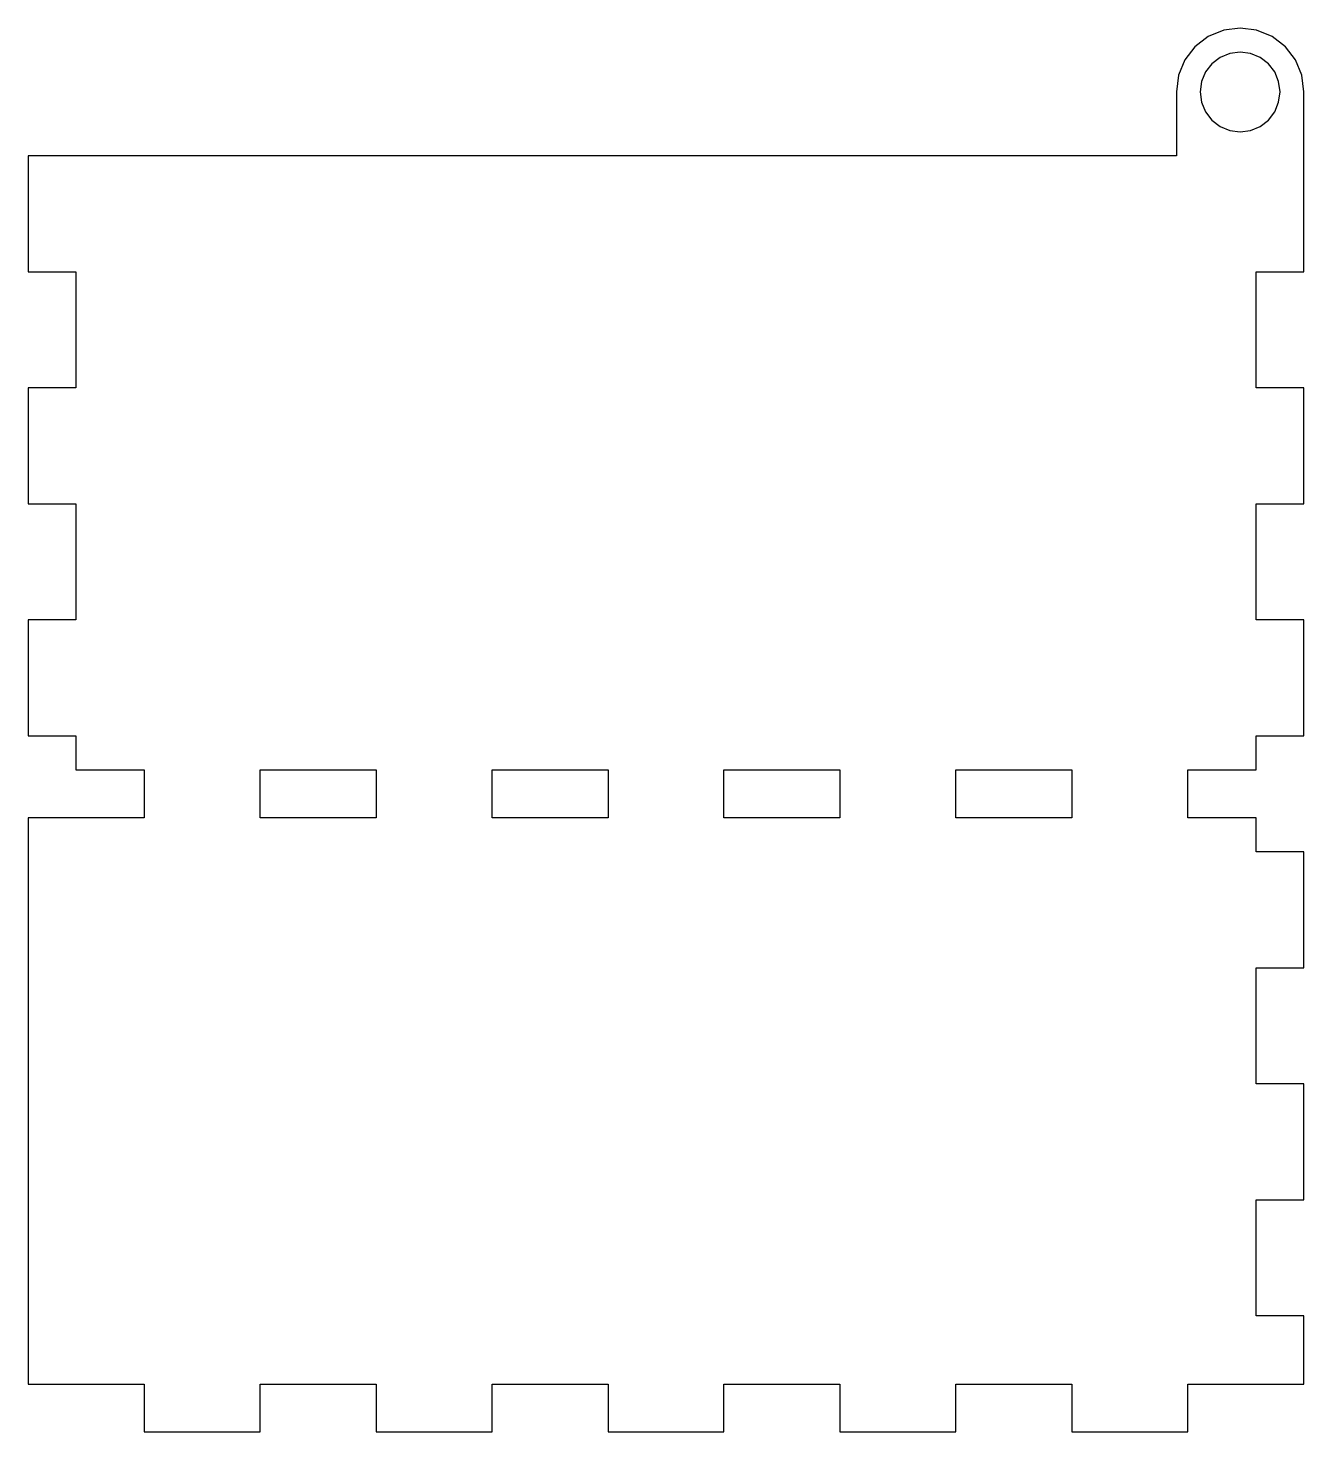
# Model space of a CAD drawing. Extents: x -85 to 2, y 0 to 318.
# Drawn here: x -85.3 to 0, y 0 to 93.9 of the extents above.
import ezdxf

# ---------------------------------------------------------------- set-up
doc = ezdxf.new("R2010")
doc.units = 0

msp = doc.modelspace()

# ---------------------------------------------------------------- linework, layer by layer
at = {"layer": 'Layer 1'}
for p, q in [((-4.266665, 93.86686), (-5.362049, 93.723954)), ((-4.266665, 93.86686), (-5.362049, 93.723954)), ((-3.171281, 93.723954), (-4.266665, 93.86686)), ((-3.171281, 93.723954), (-4.266665, 93.86686)), ((-6.399995, 93.295236), (-7.290249, 92.610707)), ((-6.399995, 93.295236), (-7.290249, 92.610707)), ((-5.362049, 93.723954), (-6.399995, 93.295236)), ((-5.362049, 93.723954), (-6.399995, 93.295236)), ((-2.133335, 93.295236), (-3.171281, 93.723954)), ((-2.133335, 93.295236), (-3.171281, 93.723954)), ((-1.243081, 92.610707), (-2.133335, 93.295236)), ((-1.243081, 92.610707), (-2.133335, 93.295236)), ((-7.290249, 92.610707), (-7.961701, 91.73353)), ((-7.290249, 92.610707), (-7.961701, 91.73353)), ((-4.951279, 92.177544), (-5.599995, 91.909595)), ((-4.951279, 92.177544), (-5.599995, 91.909595)), ((-4.266665, 92.26686), (-4.951279, 92.177544)), ((-4.266665, 92.26686), (-4.951279, 92.177544)), ((-3.582051, 92.177544), (-4.266665, 92.26686)), ((-3.582051, 92.177544), (-4.266665, 92.26686)), ((-2.933335, 91.909595), (-3.582051, 92.177544)), ((-2.933335, 91.909595), (-3.582051, 92.177544)), ((-0.571628, 91.73353), (-1.243081, 92.610707)), ((-0.571628, 91.73353), (-1.243081, 92.610707)), ((-7.961701, 91.73353), (-8.385633, 90.713447)), ((-7.961701, 91.73353), (-8.385633, 90.713447)), ((-6.156403, 91.481765), (-6.57606, 90.93353)), ((-6.156403, 91.481765), (-6.57606, 90.93353)), ((-5.599995, 91.909595), (-6.156403, 91.481765)), ((-5.599995, 91.909595), (-6.156403, 91.481765)), ((-2.376927, 91.481765), (-2.933335, 91.909595)), ((-2.376927, 91.481765), (-2.933335, 91.909595)), ((-1.957269, 90.93353), (-2.376927, 91.481765)), ((-1.957269, 90.93353), (-2.376927, 91.481765)), ((-0.147695, 90.713447), (-0.571628, 91.73353)), ((-0.147695, 90.713447), (-0.571628, 91.73353)), ((-8.385633, 90.713447), (-8.533325, 89.6002)), ((-8.385633, 90.713447), (-8.533325, 89.6002)), ((-6.841017, 90.295979), (-6.933325, 89.6002)), ((-6.841017, 90.295979), (-6.933325, 89.6002)), ((-6.57606, 90.93353), (-6.841017, 90.295979)), ((-6.57606, 90.93353), (-6.841017, 90.295979)), ((-1.692311, 90.295979), (-1.957269, 90.93353)), ((-1.692311, 90.295979), (-1.957269, 90.93353)), ((-1.6, 89.6002), (-1.692311, 90.295979)), ((-1.6, 89.6002), (-1.692311, 90.295979)), ((0, 89.6002), (-0.147695, 90.713447)), ((0, 89.6002), (-0.147695, 90.713447)), ((-8.533325, 89.6002), (-8.53333, 85.3335)), ((-8.533325, 89.6002), (-8.53333, 85.3335)), ((-6.933325, 89.6002), (-6.841016, 88.904421)), ((-6.933325, 89.6002), (-6.841016, 88.904421)), ((-1.69231, 88.904421), (-1.600002, 89.6002)), ((-1.69231, 88.904421), (-1.600002, 89.6002)), ((-1.600002, 89.6002), (-1.6, 89.6002)), ((-1.600002, 89.6002), (-1.6, 89.6002)), ((0, 77.5759), (0, 89.6002)), ((0, 77.5759), (0, 89.6002)), ((-6.841016, 88.904421), (-6.576058, 88.26687)), ((-6.841016, 88.904421), (-6.576058, 88.26687)), ((-6.576058, 88.26687), (-6.156401, 87.718635)), ((-6.576058, 88.26687), (-6.156401, 87.718635)), ((-2.376924, 87.718635), (-1.957267, 88.26687)), ((-2.376924, 87.718635), (-1.957267, 88.26687)), ((-1.957267, 88.26687), (-1.69231, 88.904421)), ((-1.957267, 88.26687), (-1.69231, 88.904421)), ((-6.156401, 87.718635), (-5.599993, 87.290805)), ((-6.156401, 87.718635), (-5.599993, 87.290805)), ((-2.933333, 87.290805), (-2.376924, 87.718635)), ((-2.933333, 87.290805), (-2.376924, 87.718635)), ((-5.599993, 87.290805), (-4.951277, 87.022856)), ((-5.599993, 87.290805), (-4.951277, 87.022856)), ((-4.951277, 87.022856), (-4.266663, 86.93354)), ((-4.951277, 87.022856), (-4.266663, 86.93354)), ((-4.266663, 86.93354), (-3.582048, 87.022856)), ((-4.266663, 86.93354), (-3.582048, 87.022856)), ((-3.582048, 87.022856), (-2.933333, 87.290805)), ((-3.582048, 87.022856), (-2.933333, 87.290805)), ((-85.33323, 85.3335), (-85.3333, 77.5759)), ((-8.53333, 85.3335), (-85.3333, 85.3335)), ((-85.3333, 85.3335), (-85.3333, 77.5759)), ((-8.53333, 85.3335), (-85.33323, 85.3335)), ((-85.3333, 77.5759), (-82.1333, 77.5759)), ((-85.3333, 77.5759), (-82.1333, 77.5759)), ((-82.1333, 77.5759), (-82.1333, 69.8184)), ((-82.1333, 77.5759), (-82.1333, 69.8184)), ((-3.2, 69.8184), (-3.2, 77.5759)), ((-3.2, 77.5759), (0, 77.5759)), ((-3.2, 69.8184), (-3.2, 77.5759)), ((-3.2, 77.5759), (0, 77.5759)), ((-82.1333, 69.8184), (-85.3333, 69.8184)), ((-85.3333, 69.8184), (-85.3333, 62.0608)), ((-82.1333, 69.8184), (-85.3333, 69.8184)), ((-85.3333, 69.8184), (-85.3333, 62.0608)), ((0, 69.8184), (-3.2, 69.8184)), ((0, 69.8184), (-3.2, 69.8184)), ((0, 62.0608), (0, 69.8184)), ((0, 62.0608), (0, 69.8184)), ((-85.3333, 62.0608), (-82.1333, 62.0608)), ((-85.3333, 62.0608), (-82.1333, 62.0608)), ((-82.1333, 62.0608), (-82.1333, 54.3032)), ((-82.1333, 62.0608), (-82.1333, 54.3032)), ((-3.2, 54.3032), (-3.2, 62.0608)), ((-3.2, 62.0608), (0, 62.0608)), ((-3.2, 54.3032), (-3.2, 62.0608)), ((-3.2, 62.0608), (0, 62.0608)), ((-82.1333, 54.3032), (-85.3333, 54.3032)), ((-85.3333, 54.3032), (-85.3333, 46.5457)), ((-82.1333, 54.3032), (-85.3333, 54.3032)), ((-85.3333, 54.3032), (-85.3333, 46.5457)), ((0, 54.3032), (-3.2, 54.3032)), ((0, 54.3032), (-3.2, 54.3032)), ((0, 46.5457), (0, 54.3032)), ((0, 46.5457), (0, 54.3032)), ((-85.3333, 46.5457), (-82.1333, 46.5457)), ((-85.3333, 46.5457), (-82.1333, 46.5457)), ((-82.1333, 46.5457), (-82.1333, 44.2669)), ((-82.1333, 46.5457), (-82.1333, 44.2669)), ((-3.2, 44.2669), (-3.2, 46.5457)), ((-3.2, 46.5457), (0, 46.5457)), ((-3.2, 44.2669), (-3.2, 46.5457)), ((-3.2, 46.5457), (0, 46.5457)), ((-82.1333, 44.2669), (-77.5757, 44.2669)), ((-82.1333, 44.2669), (-77.5757, 44.2669)), ((-77.5757, 44.2669), (-77.5757, 41.0669)), ((-77.5757, 44.2669), (-77.5757, 41.0669)), ((-69.8181, 41.0669), (-69.8181, 44.2669)), ((-69.8181, 44.2669), (-62.0606, 44.2669)), ((-69.8181, 41.0669), (-69.8181, 44.2669)), ((-69.8181, 44.2669), (-62.0606, 44.2669)), ((-62.0606, 44.2669), (-62.0606, 41.0669)), ((-62.0606, 44.2669), (-62.0606, 41.0669)), ((-54.303, 41.0669), (-54.303, 44.2669)), ((-54.303, 44.2669), (-46.5454, 44.2669)), ((-54.303, 41.0669), (-54.303, 44.2669)), ((-54.303, 44.2669), (-46.5454, 44.2669)), ((-46.5454, 44.2669), (-46.5454, 41.0669)), ((-46.5454, 44.2669), (-46.5454, 41.0669)), ((-38.7878, 41.0669), (-38.7878, 44.2669)), ((-38.7878, 44.2669), (-31.0303, 44.2669)), ((-38.7878, 41.0669), (-38.7878, 44.2669)), ((-38.7878, 44.2669), (-31.0303, 44.2669)), ((-31.0303, 44.2669), (-31.0303, 41.0669)), ((-31.0303, 44.2669), (-31.0303, 41.0669)), ((-23.2727, 44.2669), (-15.5151, 44.2669)), ((-23.2727, 41.0669), (-23.2727, 44.2669)), ((-23.2727, 44.2669), (-15.5151, 44.2669)), ((-23.2727, 41.0669), (-23.2727, 44.2669)), ((-15.5151, 44.2669), (-15.5151, 41.0669)), ((-15.5151, 44.2669), (-15.5151, 41.0669)), ((-7.75757, 41.0669), (-7.75757, 44.2669)), ((-7.75757, 44.2669), (-3.2, 44.2669)), ((-7.75757, 41.0669), (-7.75757, 44.2669)), ((-7.75757, 44.2669), (-3.2, 44.2669)), ((-85.3333, 41.0669), (-85.3333, 3.20025)), ((-77.5757, 41.0669), (-85.3333, 41.0669)), ((-85.3333, 41.0669), (-85.3333, 3.20025)), ((-77.5757, 41.0669), (-85.3333, 41.0669)), ((-62.0606, 41.0669), (-69.8181, 41.0669)), ((-62.0606, 41.0669), (-69.8181, 41.0669)), ((-46.5454, 41.0669), (-54.303, 41.0669)), ((-46.5454, 41.0669), (-54.303, 41.0669)), ((-31.0303, 41.0669), (-38.7878, 41.0669)), ((-31.0303, 41.0669), (-38.7878, 41.0669)), ((-15.5151, 41.0669), (-23.2727, 41.0669)), ((-15.5151, 41.0669), (-23.2727, 41.0669)), ((-3.2, 41.0669), (-7.75757, 41.0669)), ((-3.2, 41.0669), (-7.75757, 41.0669)), ((-3.2, 38.7881), (-3.2, 41.0669)), ((-3.2, 38.7881), (-3.2, 41.0669)), ((0, 38.7881), (-3.2, 38.7881)), ((0, 38.7881), (-3.2, 38.7881)), ((0, 31.0305), (0, 38.7881)), ((0, 31.0305), (0, 38.7881)), ((-3.2, 23.2729), (-3.2, 31.0305)), ((-3.2, 31.0305), (0, 31.0305)), ((-3.2, 23.2729), (-3.2, 31.0305)), ((-3.2, 31.0305), (0, 31.0305)), ((0, 23.2729), (-3.2, 23.2729)), ((0, 23.2729), (-3.2, 23.2729)), ((0, 15.5154), (0, 23.2729)), ((0, 15.5154), (0, 23.2729)), ((-3.2, 7.75782), (-3.2, 15.5154)), ((-3.2, 15.5154), (0, 15.5154)), ((-3.2, 7.75782), (-3.2, 15.5154)), ((-3.2, 15.5154), (0, 15.5154)), ((0, 7.75782), (-3.2, 7.75782)), ((0, 7.75782), (-3.2, 7.75782)), ((0, 3.20025), (0, 7.75782)), ((0, 3.20025), (0, 7.75782)), ((-85.3333, 3.20025), (-77.5757, 3.20025)), ((-85.3333, 3.20025), (-77.5757, 3.20025)), ((-77.5757, 3.20025), (-77.5757, 0.000245)), ((-77.5757, 3.20025), (-77.5757, 0.000245)), ((-69.8181, 0.000245), (-69.8181, 3.20025)), ((-69.8181, 3.20025), (-62.0606, 3.20025)), ((-69.8181, 0.000245), (-69.8181, 3.20025)), ((-69.8181, 3.20025), (-62.0606, 3.20025)), ((-62.0606, 3.20025), (-62.0606, 0.000245)), ((-62.0606, 3.20025), (-62.0606, 0.000245)), ((-54.303, 0.000245), (-54.303, 3.20025)), ((-54.303, 3.20025), (-46.5454, 3.20025)), ((-54.303, 0.000245), (-54.303, 3.20025)), ((-54.303, 3.20025), (-46.5454, 3.20025)), ((-46.5454, 3.20025), (-46.5454, 0.000245)), ((-46.5454, 3.20025), (-46.5454, 0.000245)), ((-38.7878, 0.000245), (-38.7878, 3.20025)), ((-38.7878, 3.20025), (-31.0303, 3.20025)), ((-38.7878, 0.000245), (-38.7878, 3.20025)), ((-38.7878, 3.20025), (-31.0303, 3.20025)), ((-31.0303, 3.20025), (-31.0303, 0.000245)), ((-31.0303, 3.20025), (-31.0303, 0.000245)), ((-23.2727, 0.000245), (-23.2727, 3.20025)), ((-23.2727, 3.20025), (-15.5151, 3.20025)), ((-23.2727, 0.000245), (-23.2727, 3.20025)), ((-23.2727, 3.20025), (-15.5151, 3.20025)), ((-15.5151, 3.20025), (-15.5151, 0.000245)), ((-15.5151, 3.20025), (-15.5151, 0.000245)), ((-7.75757, 0.000245), (-7.75757, 3.20025)), ((-7.75757, 3.20025), (0, 3.20025)), ((-7.75757, 0.000245), (-7.75757, 3.20025)), ((-7.75757, 3.20025), (0, 3.20025)), ((-77.5757, 0.000245), (-69.8181, 0.000245)), ((-77.5757, 0.000245), (-69.8181, 0.000245)), ((-62.0606, 0.000245), (-54.303, 0.000245)), ((-62.0606, 0.000245), (-54.303, 0.000245)), ((-46.5454, 0.000245), (-38.7878, 0.000245)), ((-46.5454, 0.000245), (-38.7878, 0.000245)), ((-31.0303, 0.000245), (-23.2727, 0.000245)), ((-31.0303, 0.000245), (-23.2727, 0.000245)), ((-15.5151, 0.000245), (-7.75757, 0.000245)), ((-15.5151, 0.000245), (-7.75757, 0.000245))]:
    msp.add_line(p, q, dxfattribs=at)

doc.saveas('drawing.dxf')
